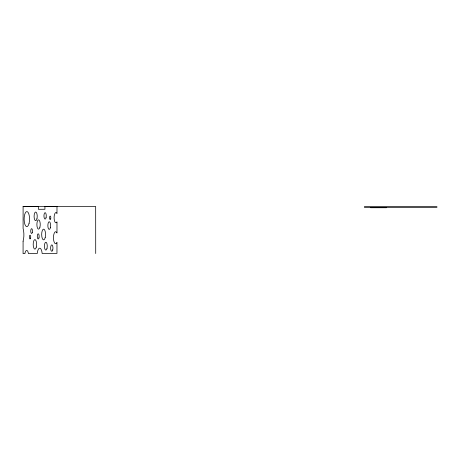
<?xml version="1.0" encoding="UTF-8"?>
<svg xmlns="http://www.w3.org/2000/svg" width="460" height="460" viewBox="0 0 460 460"><rect width="100%" height="100%" fill="white"/><g stroke="black" fill="none" stroke-linecap="round" stroke-linejoin="round"><path stroke-width="0.69" d="M23 206.477L95.68 206.477L95.715 253.546M364.32 206.477L437 206.477M364.32 207.586L437 207.586M370.582 207.736L386.486 207.736M23.086 241.195L23.075 253.644L24.932 253.632A5.273 1.897 -89.9 0 1 26.674 250.418A5.273 1.897 -89.9 0 1 28.422 253.609L37.237 253.552A7.026 2.53 -89.9 0 1 39.698 248.164A7.026 2.53 -89.9 0 1 42.153 253.517L56.965 253.42L56.971 242.408A5.991 2.156 -89.9 0 1 54.044 241.805A5.991 2.156 -89.9 0 1 54.05 233.657A5.991 2.156 -89.9 0 1 56.977 233.019L56.982 221.864A5.106 1.84 -89.9 0 1 54.562 221.064A5.106 1.84 -89.9 0 1 54.568 214.297A5.106 1.84 -89.9 0 1 56.982 213.463L56.988 206.356L44.93 206.436L44.93 209.26L38.404 209.3L38.404 206.477L23.103 206.58L23.092 228.482A10.126 3.645 -89.9 0 1 23.086 241.195M46.995 248.411A3.927 1.414 -89.9 0 0 45.971 242.247A3.927 1.414 -89.9 0 0 44.557 247.819A3.927 1.414 -89.9 0 0 46.995 248.411M46.052 217.718A3.203 1.156 -89.9 0 0 45.218 212.692A3.203 1.156 -89.9 0 0 44.062 217.235A3.203 1.156 -89.9 0 0 46.052 217.718M38.979 237.872A2.582 0.931 -89.9 0 0 38.301 233.818A2.582 0.931 -89.9 0 0 37.375 237.481A2.582 0.931 -89.9 0 0 38.979 237.872M30.578 238.136A1.863 0.667 -89.9 0 0 30.096 235.215A1.863 0.667 -89.9 0 0 29.423 237.855A1.863 0.667 -89.9 0 0 30.578 238.136M52.733 249.924A3.203 1.156 -89.9 0 0 51.899 244.892A3.203 1.156 -89.9 0 0 50.744 249.435A3.203 1.156 -89.9 0 0 52.733 249.924M32.298 232.427A2.375 0.857 -89.9 0 0 31.677 228.695A2.375 0.857 -89.9 0 0 30.82 232.064A2.375 0.857 -89.9 0 0 32.298 232.427M36.3 247.1A4.755 1.713 -89.9 0 0 35.058 239.637A4.755 1.713 -89.9 0 0 33.35 246.382A4.755 1.713 -89.9 0 0 36.3 247.1M36.938 218.851A4.341 1.564 -89.9 0 0 35.805 212.037A4.341 1.564 -89.9 0 0 34.241 218.189A4.341 1.564 -89.9 0 0 36.938 218.851M29.06 223.433A7.544 2.714 -89.9 0 0 27.088 211.588A7.544 2.714 -89.9 0 0 24.374 222.289A7.544 2.714 -89.9 0 0 29.06 223.433M39.928 227.171A4.652 1.673 -89.9 0 0 38.715 219.868A4.652 1.673 -89.9 0 0 37.041 226.469A4.652 1.673 -89.9 0 0 39.928 227.171M50.358 227.763A3.824 1.374 -89.9 0 0 49.364 221.76A3.824 1.374 -89.9 0 0 47.989 227.183A3.824 1.374 -89.9 0 0 50.358 227.763M50.686 218.822A1.759 0.632 -89.9 0 0 50.226 216.062A1.759 0.632 -89.9 0 0 49.599 218.552A1.759 0.632 -89.9 0 0 50.686 218.822M45.195 237.578A5.376 1.932 -89.9 0 0 43.792 229.143A5.376 1.932 -89.9 0 0 41.854 236.768A5.376 1.932 -89.9 0 0 45.195 237.578"/></g></svg>
